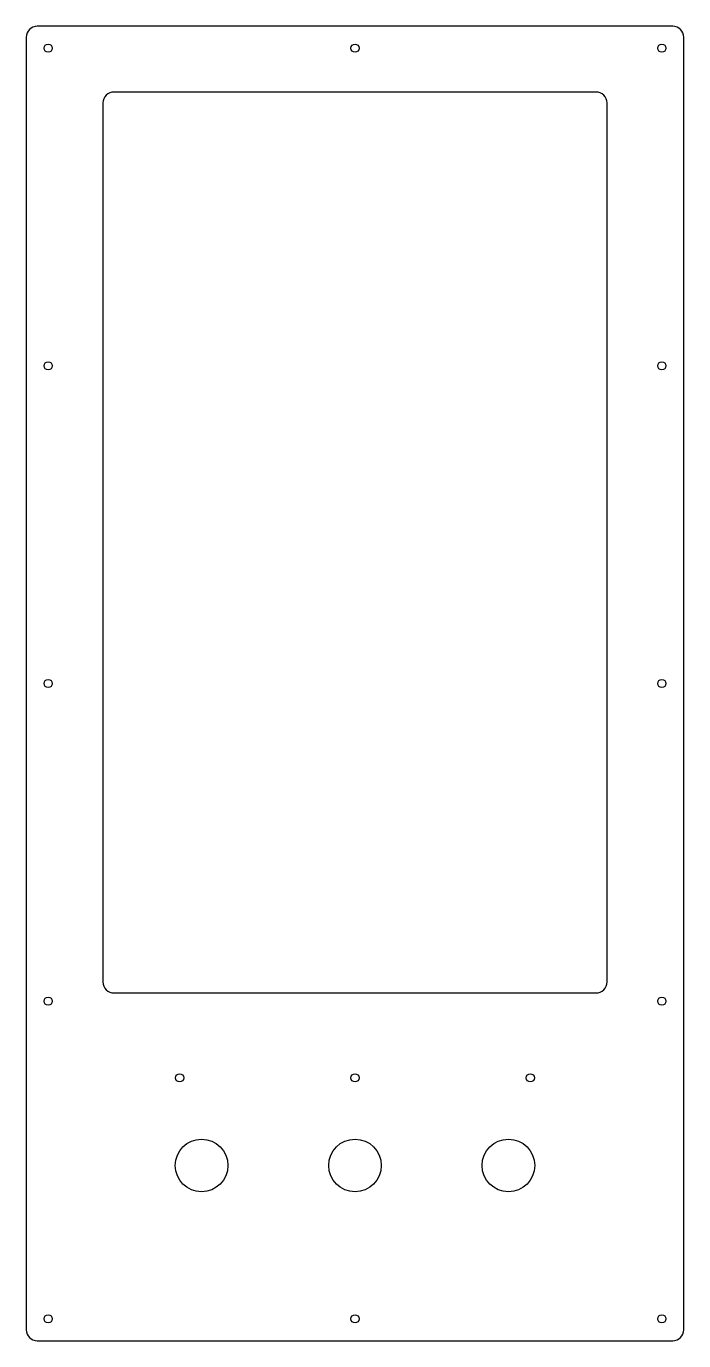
# Model space of a CAD drawing. Header units: inches. Extents: x 0 to 15, y 0 to 30.
import ezdxf

# ---------------------------------------------------------------- set-up
doc = ezdxf.new("R2010")
doc.units = ezdxf.units.IN

msp = doc.modelspace()

# ---------------------------------------------------------------- linework, layer by layer
for p, q in [((14.75, 30), (0.25, 30)), ((0, 29.75), (0, 0.25)), ((15, 0.25), (15, 29.75)), ((13, 28.5), (2, 28.5)), ((1.75, 28.25), (1.75, 8.1875)), ((13.25, 8.1875), (13.25, 28.25)), ((2, 7.9375), (13, 7.9375)), ((0.25, 0), (14.75, 0))]:
    msp.add_line(p, q)
for centre, radius in [((0.5, 29.5), 0.0938), ((7.5, 29.5), 0.0938), ((14.5, 29.5), 0.0938), ((0.5, 22.25), 0.0938), ((14.5, 22.25), 0.0938), ((0.5, 15), 0.0938), ((14.5, 15), 0.0938), ((0.5, 7.75), 0.0938), ((14.5, 7.75), 0.0938), ((3.5, 6), 0.0938), ((7.5, 6), 0.0938), ((11.5, 6), 0.0938), ((4, 4), 0.6004), ((7.5, 4), 0.6004), ((11, 4), 0.6004), ((0.5, 0.5), 0.0938), ((7.5, 0.5), 0.0938), ((14.5, 0.5), 0.0938)]:
    msp.add_circle(centre, radius)
for centre, start, end in [((0.25, 29.75), 90, 180), ((14.75, 29.75), 0, 90), ((2, 28.25), 90, 180), ((13, 28.25), 0, 90), ((2, 8.1875), 180, 270), ((13, 8.1875), 270, 360), ((0.25, 0.25), 180, 270), ((14.75, 0.25), 270, 360)]:
    msp.add_arc(centre, 0.25, start, end)

doc.saveas('drawing.dxf')
